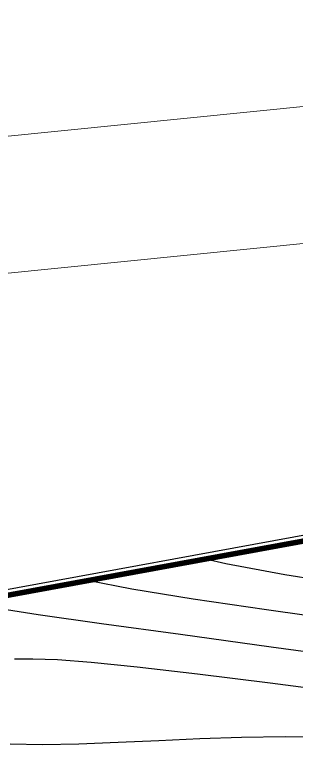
# Model space of a CAD drawing. Extents: x -85466713 to -87592, y -94413748 to -55832.
# Drawn here: x -196639.4 to -196629.07, y -55918.78 to -55891.8 of the extents above; entities that cross this region are included whole.
import ezdxf

# ---------------------------------------------------------------- set-up
doc = ezdxf.new("R2010")
doc.units = 0
doc.header["$MEASUREMENT"] = 0
doc.linetypes.add('DASHED', pattern=[70, 50, -20])
doc.layers.add('0_folha', color=7, linetype='Continuous', lineweight=9)
doc.layers.add('0_Limites_Terreno', color=30, linetype='DASHED', lineweight=35)
for name, color, linetype in [('0_PROPfinal', 4, 'Continuous'), ('CV', 8, 'Continuous'), ('CVD', 6, 'Continuous'), ('LEVTP_MURO', 1, 'Continuous')]:
    doc.layers.add(name, color=color, linetype=linetype)

# ---------------------------------------------------------------- blocks, each defined once
blk = doc.blocks.new('20240619.EP_LA_V04s.muro')
at = {"layer": '0_folha'}
for p, q in [((-87803.92, -65550.459), (-87843.777, -65594.503)), ((-87800.213, -65553.814), (-87840.069, -65597.858))]:
    blk.add_line(p, q, dxfattribs=at)
at = {"layer": '0_Limites_Terreno', "ltscale": 0.02, "const_width": 0.2, "flags": 128}
blk.add_lwpolyline([(-87781.781, -65601.29), (-87775.512, -65593.673), (-87769.826, -65586.055), (-87769.145, -65585.075), (-87800.258, -65566.932), (-87824.885, -65599.053), (-87825.775, -65600.168), (-87821.282, -65605.131), (-87819.31, -65607.764), (-87816.323, -65611.177), (-87813.849, -65613.468), (-87811.47, -65615.392), (-87806.577, -65618.912), (-87801.091, -65622.497), (-87799.787, -65623.349), (-87798.54, -65622.935), (-87796.168, -65620.22), (-87792.158, -65615.619), (-87787.572, -65608.837)], close=True, dxfattribs=at)
at = {"layer": 'CV', "linetype": 'Continuous'}
for points in [[(-87818.128, -65590.239, 0), (-87817.468, -65589.865, 0), (-87817.468, -65589.865, 0), (-87815.595, -65588.709, 0), (-87813.488, -65587.341, 0)], [(-87793.06, -65574.903, 0), (-87799.249, -65579.191, 0), (-87801.715, -65580.887, 0), (-87804.398, -65582.73, 0), (-87807.189, -65584.648, 0), (-87807.189, -65584.648, 0), (-87809.985, -65586.566, 0), (-87812.691, -65588.416, 0), (-87815.22, -65590.129, 0), (-87817.482, -65591.637, 0), (-87819.39, -65592.87, 0), (-87819.39, -65592.87, 0), (-87820.811, -65593.739, 0)], [(-87801.18, -65582.095, 0), (-87801.893, -65582.585, 0), (-87804.901, -65584.651, 0), (-87808.032, -65586.802, 0), (-87808.032, -65586.802, 0), (-87811.164, -65588.952, 0), (-87814.177, -65591.019, 0), (-87816.952, -65592.918, 0), (-87819.369, -65594.564, 0), (-87821.312, -65595.875, 0), (-87821.312, -65595.875, 0), (-87822.699, -65596.794, 0), (-87823.59, -65597.364, 0)], [(-87810.318, -65591.991, 0), (-87811.59, -65593.112, 0), (-87812.76, -65594.203, 0), (-87813.863, -65595.273, 0), (-87814.932, -65596.334, 0), (-87814.932, -65596.334, 0), (-87815.991, -65597.386, 0), (-87817.021, -65598.391, 0), (-87817.995, -65599.306, 0), (-87818.885, -65600.085, 0)]]:
    blk.add_polyline3d(points, dxfattribs=at)
at = {"layer": 'CVD', "linetype": 'Continuous'}
blk.add_polyline3d([(-87810.83, -65590.305, 0), (-87813.318, -65592.029, 0), (-87815.517, -65593.569, 0), (-87817.331, -65594.863, 0), (-87817.331, -65594.863, 0), (-87818.696, -65595.872, 0), (-87819.676, -65596.635, 0), (-87820.367, -65597.214, 0), (-87820.866, -65597.67, 0)], dxfattribs=at)
at = {"layer": 'LEVTP_MURO', "linetype": 'Continuous'}
for p, q in [((-87800.258, -65566.932), (-87824.885, -65599.053)), ((-87800.555, -65566.99), (-87824.895, -65598.738))]:
    blk.add_line(p, q, dxfattribs=at)

msp = doc.modelspace()

# ---------------------------------------------------------------- block references
at = {"layer": '0_PROPfinal', "linetype": 'Continuous', "rotation": 317.8569578479464}
msp.add_blockref('20240619.EP_LA_V04s.muro', (-87507.723, -66202.984), dxfattribs=at)

doc.saveas('drawing.dxf')
